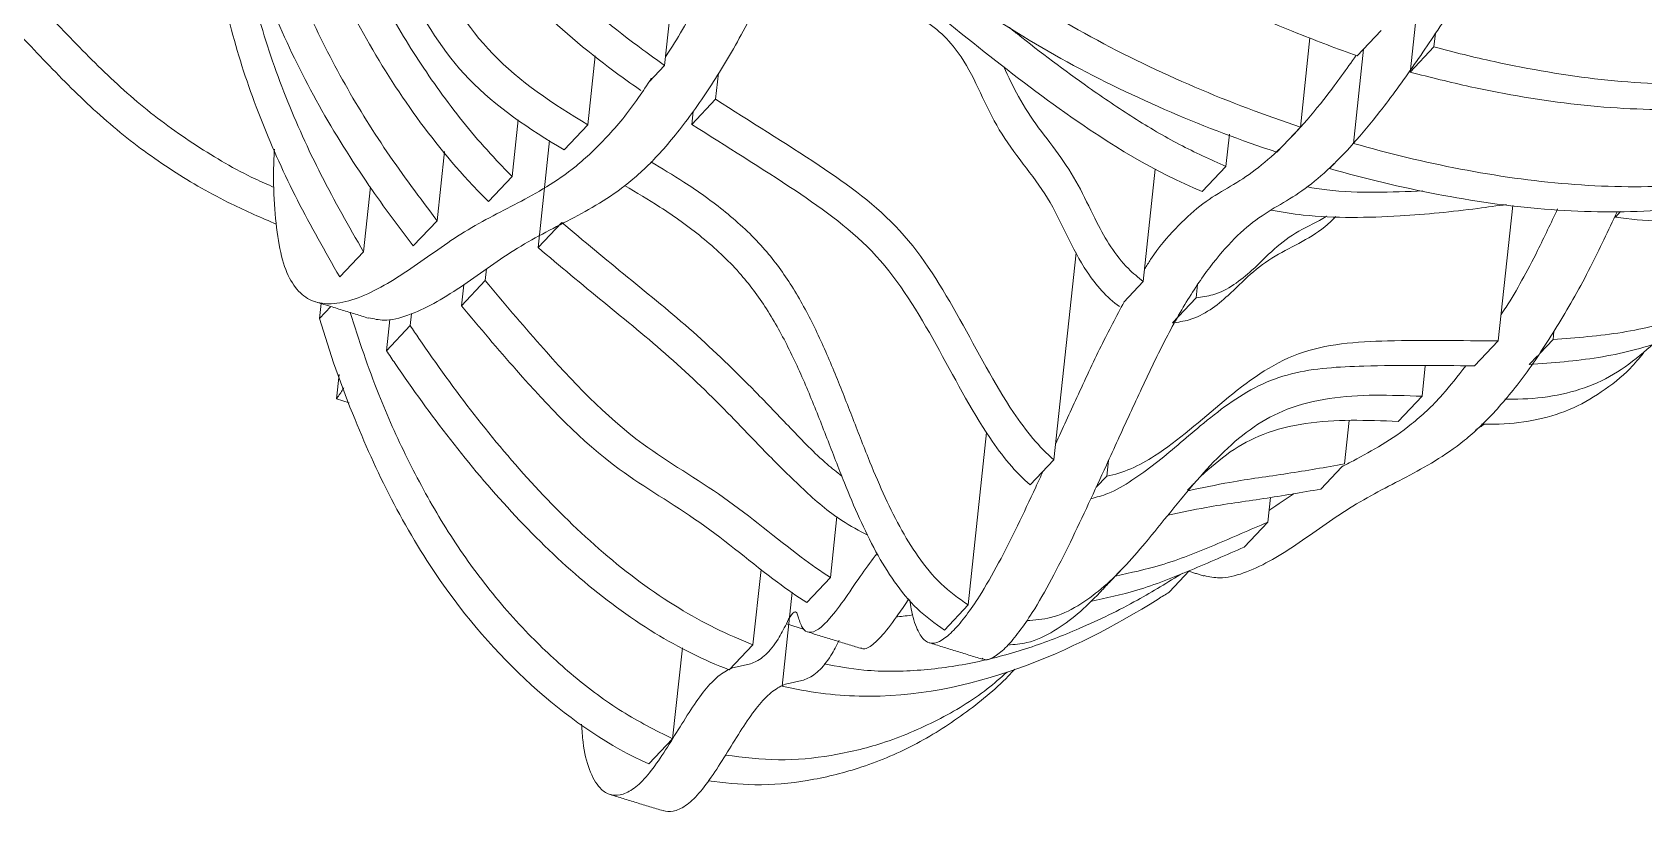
# Model space of a CAD drawing. Header units: millimetres. Extents: x -176 to 2097, y -1009 to 156.
# Drawn here: x -109.9 to -26.8, y -738.5 to -698.3 of the extents above; entities that cross this region are included whole.
import ezdxf

# ---------------------------------------------------------------- set-up
doc = ezdxf.new("R2010")
doc.units = ezdxf.units.MM

msp = doc.modelspace()

# ---------------------------------------------------------------- linework, layer by layer
at = {"color": 7, "linetype": 'Continuous', "lineweight": 15}
for p, q in [((-76.459, -692.311), (-77.28, -699.987)), ((-38.864, -700.225), (-38.073, -692.83)), ((-44.528, -703.166), (-44.037, -698.578)), ((-41.6, -699.491), (-40.375, -698.198)), ((-37.65, -699.039), (-37.575, -698.332)), ((-80.849, -699.502), (-81.229, -703.054)), ((-41.284, -699.158), (-41.803, -704.007)), ((-37.65, -699.039), (-38.875, -700.332)), ((-78.081, -700.833), (-77.28, -699.987)), ((-74.652, -701.735), (-74.508, -700.389)), ((-38.875, -700.332), (-38.865, -700.24)), ((-74.652, -701.735), (-75.877, -703.028)), ((-84.823, -702.8), (-85.134, -705.712)), ((-82.454, -704.347), (-81.229, -703.054)), ((-75.877, -703.028), (-75.806, -702.368)), ((-83.798, -709.381), (-83.209, -703.869)), ((-48.366, -705.196), (-48.188, -703.538)), ((-45.752, -704.46), (-44.528, -703.166)), ((-88.619, -704.435), (-88.999, -707.992)), ((-52.621, -711.13), (-52.003, -705.345)), ((-49.59, -706.489), (-48.366, -705.196)), ((-42.792, -705.052), (-43.027, -705.301)), ((-43.025, -705.275), (-43.027, -705.301)), ((-92.792, -709.599), (-92.433, -706.246)), ((-86.359, -707.006), (-85.134, -705.712)), ((-33.593, -707.205), (-34.339, -714.179)), ((-90.224, -709.285), (-88.999, -707.992)), ((-28.037, -707.517), (-28.308, -707.803)), ((-28.3, -707.731), (-28.308, -707.803)), ((-82.573, -708.088), (-83.798, -709.381)), ((-94.016, -710.892), (-92.792, -709.599)), ((-56.083, -709.643), (-57.224, -720.309)), ((-86.515, -711.083), (-86.45, -710.476)), ((-86.515, -711.083), (-87.74, -712.377)), ((-87.74, -712.377), (-87.624, -711.293)), ((-53.619, -712.184), (-52.621, -711.13)), ((-49.822, -711.273), (-49.896, -711.971)), ((-49.896, -711.971), (-51.121, -713.264)), ((-94.969, -712.263), (-95.051, -713.03)), ((-94.471, -712.417), (-95.051, -713.03)), ((-90.319, -712.795), (-90.384, -713.4)), ((-91.437, -713.09), (-91.608, -714.694)), ((-90.384, -713.4), (-91.608, -714.694)), ((-31.517, -714.113), (-31.474, -713.709)), ((-35.564, -715.472), (-34.339, -714.179)), ((-31.517, -714.113), (-32.201, -714.835)), ((-38.099, -715.477), (-38.266, -717.044)), ((-32.318, -714.959), (-32.742, -715.406)), ((-94.177, -717.178), (-94.042, -715.916)), ((-93.53, -717.378), (-94.177, -717.178)), ((-39.491, -718.338), (-38.266, -717.044)), ((-42.02, -718.288), (-42.26, -720.531)), ((-60.695, -718.91), (-61.646, -727.797)), ((-58.449, -721.602), (-57.224, -720.309)), ((-54.499, -721.15), (-54.413, -720.347)), ((-54.499, -721.15), (-55.049, -721.731)), ((-43.485, -721.825), (-42.391, -720.669)), ((-46.066, -722.256), (-46.202, -723.527)), ((-68.401, -723.241), (-68.735, -726.373)), ((-47.426, -724.82), (-46.202, -723.527)), ((-72.728, -729.846), (-72.313, -725.97)), ((-51.295, -727.137), (-50.238, -726.022)), ((-70.71, -727.14), (-71.228, -731.98)), ((-69.96, -727.666), (-68.735, -726.373)), ((-62.87, -729.09), (-61.646, -727.797)), ((-70.067, -729.057), (-71.007, -728.767)), ((-76.868, -734.695), (-76.366, -730.01)), ((-73.953, -731.139), (-72.728, -729.846)), ((-71.186, -731.936), (-71.228, -731.98)), ((-78.092, -735.989), (-76.868, -734.695))]:
    msp.add_line(p, q, dxfattribs=at)
for points, knots in [([(-10.99, -585.194), (-10.758, -585.847), (-10.296, -587.152), (-9.825, -589.566), (-9.564, -592.349), (-9.499, -595.446), (-9.596, -598.782), (-9.869, -602.965), (-10.366, -608.027), (-11.128, -613.983), (-12.081, -620.304), (-13.191, -626.949), (-14.461, -633.91), (-15.874, -640.959), (-17.443, -648.096), (-19.004, -654.582), (-20.531, -660.378), (-21.98, -665.451), (-23.557, -670.499), (-25.053, -674.871), (-26.425, -678.539), (-27.63, -681.501), (-28.896, -684.31), (-30.222, -686.917), (-31.726, -689.459), (-33.374, -691.949), (-35.144, -694.621), (-36.906, -697.353), (-38.668, -699.992), (-40.308, -702.257), (-41.808, -704.065), (-43.154, -705.44), (-44.465, -706.516), (-45.714, -707.238), (-46.948, -707.986), (-48.228, -709.167), (-49.518, -710.761), (-50.821, -712.813), (-52.087, -715.288), (-53.31, -717.93), (-54.424, -720.376), (-55.443, -722.587), (-56.378, -724.572), (-57.342, -726.493), (-58.229, -728.046), (-59.008, -729.186), (-59.659, -729.972), (-60.26, -730.473), (-60.694, -730.676), (-60.874, -730.572), (-60.917, -730.546)], [0, 0, 0, 0, 0.022316, 0.044534, 0.066618, 0.088718, 0.110912, 0.133177, 0.168112, 0.202989, 0.237875, 0.276674, 0.315428, 0.354166, 0.392954, 0.431855, 0.459089, 0.486284, 0.513471, 0.54074, 0.557875, 0.574897, 0.591795, 0.608663, 0.625701, 0.647671, 0.669531, 0.691143, 0.712814, 0.734628, 0.751683, 0.768676, 0.78573, 0.802958, 0.820138, 0.836184, 0.852055, 0.867921, 0.88407, 0.900405, 0.916539, 0.928659, 0.940992, 0.95343, 0.965817, 0.974051, 0.982123, 0.989939, 0.99756, 1, 1, 1, 1]), ([(-96.941, -656.307), (-97.253, -660.967), (-97.2, -671.758), (-92.777, -686.173), (-88.003, -698.66), (-83.033, -701.974), (-81.229, -703.054)], [0.514225, 0.514225, 0.514225, 0.514225, 0.6014991, 0.715694, 0.7808922, 0.8151787, 0.8151787, 0.8151787, 0.8151787]), ([(-98.166, -657.601), (-98.478, -662.261), (-98.425, -673.051), (-94.002, -687.466), (-89.228, -699.953), (-84.257, -703.268), (-82.454, -704.347)], [0.514225, 0.514225, 0.514225, 0.514225, 0.6014991, 0.715694, 0.7808922, 0.8151787, 0.8151787, 0.8151787, 0.8151787]), ([(-95.055, -657.778), (-94.327, -662.626), (-94.007, -669.068), (-91.301, -678.832), (-89.376, -687.162), (-84.078, -694.643), (-79.503, -698.41), (-77.654, -699.727), (-77.28, -699.987)], [0.0320683, 0.0320683, 0.0320683, 0.0320683, 0.125, 0.15625, 0.21875, 0.28125, 0.3125, 0.3203522, 0.3203522, 0.3203522, 0.3203522]), ([(-96.279, -659.072), (-95.551, -663.919), (-95.231, -670.361), (-92.525, -680.126), (-90.601, -688.456), (-85.303, -695.936), (-80.728, -699.703), (-78.879, -701.02), (-78.505, -701.28)], [0.0320683, 0.0320683, 0.0320683, 0.0320683, 0.125, 0.15625, 0.21875, 0.28125, 0.3125, 0.3203522, 0.3203522, 0.3203522, 0.3203522]), ([(-98.53, -663.059), (-98.792, -665.349), (-99.188, -670.636), (-99.345, -679.155), (-97.251, -688.615), (-93.443, -697.9), (-89.309, -703.968), (-86.63, -706.734), (-86.359, -707.006)], [0.5383849, 0.5383849, 0.5383849, 0.5383849, 0.5625, 0.59375, 0.625, 0.65625, 0.6875, 0.6909511, 0.6909511, 0.6909511, 0.6909511]), ([(-146.493, -665.214), (-144.244, -666.836), (-139.759, -670.07), (-133.184, -675.126), (-126.773, -680.362), (-120.548, -685.831), (-115.66, -690.49), (-111.995, -694.207), (-109.479, -696.888), (-106.975, -699.556), (-104.333, -702.06), (-101.438, -704.155), (-99.095, -705.533), (-97.719, -706.135), (-97.39, -706.279)], [0, 0, 0, 0, 0.129753, 0.25875, 0.38729, 0.515763, 0.644663, 0.701672, 0.758924, 0.816035, 0.872311, 0.927934, 0.982746, 1, 1, 1, 1]), ([(-147.718, -666.508), (-145.469, -668.129), (-140.984, -671.363), (-134.409, -676.419), (-127.998, -681.655), (-121.773, -687.124), (-116.885, -691.784), (-113.22, -695.501), (-110.704, -698.181), (-108.2, -700.85), (-105.557, -703.351), (-102.665, -705.455), (-99.878, -707.057), (-98.046, -707.843), (-97.263, -708.179)], [0, 0, 0, 0, 0.126754, 0.252768, 0.378337, 0.50384, 0.62976, 0.685451, 0.74138, 0.797171, 0.852146, 0.906483, 0.960028, 1, 1, 1, 1]), ([(-99.284, -668.397), (-99.33, -668.573), (-99.905, -670.782), (-100.742, -674.392), (-100.979, -680.215), (-100.525, -685.452), (-99.435, -691.467), (-97.779, -696.72), (-95.303, -701.815), (-92.859, -705.764), (-91.068, -708.195), (-90.224, -709.285)], [0.5292233, 0.5292233, 0.5292233, 0.5292233, 0.53125, 0.5546875, 0.5703125, 0.59375, 0.609375, 0.6328125, 0.6484375, 0.6640625, 0.6770834, 0.6770834, 0.6770834, 0.6770834]), ([(-97.914, -670.339), (-97.948, -671.486), (-98.022, -673.981), (-97.825, -677.683), (-97.277, -681.417), (-96.466, -684.949), (-95.399, -688.468), (-94.089, -691.956), (-92.509, -695.389), (-90.65, -698.733), (-88.484, -701.937), (-86.58, -704.237), (-85.402, -705.439), (-85.134, -705.712)], [0, 0, 0, 0, 0.095872, 0.208562, 0.303889, 0.399307, 0.494812, 0.590295, 0.685758, 0.781335, 0.876785, 0.97195, 1, 1, 1, 1]), ([(-99.147, -672.102), (-99.26, -672.716), (-99.584, -674.48), (-99.695, -677.535), (-99.565, -681.2), (-99.135, -685.004), (-98.443, -688.919), (-97.363, -692.927), (-95.865, -696.891), (-93.929, -700.748), (-91.643, -704.471), (-89.88, -706.819), (-88.999, -707.992)], [0, 0, 0, 0, 0.053398, 0.15337, 0.253535, 0.353789, 0.461567, 0.569275, 0.676996, 0.784826, 0.89248, 1, 1, 1, 1]), ([(-100.622, -683.582), (-100.7, -684.408), (-100.908, -686.587), (-100.873, -690.22), (-100.448, -694.449), (-99.532, -698.704), (-98.093, -702.886), (-96.253, -706.967), (-94.764, -709.581), (-94.016, -710.892)], [0, 0, 0, 0, 0.093078, 0.24553, 0.398072, 0.55011, 0.701686, 0.8504, 1, 1, 1, 1]), ([(-59.914, -689.206), (-58.393, -690.549), (-53.638, -694.209), (-47.315, -697.375), (-42.625, -699.135), (-41.6, -699.491)], [0.73394378, 0.73394378, 0.73394378, 0.73394378, 0.75, 0.78125, 0.78993075, 0.78993075, 0.78993075, 0.78993075]), ([(-99.353, -691.143), (-99.292, -691.816), (-99.107, -693.893), (-98.292, -697.412), (-96.872, -701.593), (-95.028, -705.674), (-93.539, -708.288), (-92.792, -709.599)], [0, 0, 0, 0, 0.1080925, 0.3333747, 0.5579722, 0.7783301, 1, 1, 1, 1]), ([(-71.041, -693.793), (-71.564, -694.914), (-72.602, -697.139), (-74.244, -700.058), (-75.895, -702.568), (-77.538, -704.606), (-79.127, -706.098), (-80.644, -707.128), (-82.113, -707.926), (-83.57, -708.667), (-84.996, -709.467), (-86.417, -710.448), (-87.806, -711.435), (-89.182, -712.302), (-90.504, -712.907), (-91.638, -713.193), (-92.261, -713.055), (-92.52, -712.997)], [0, 0, 0, 0, 0.0714931, 0.1419987, 0.2119683, 0.2818858, 0.3523261, 0.4224887, 0.4930858, 0.5633517, 0.6333183, 0.6969466, 0.760975, 0.8256981, 0.8906202, 0.9545803, 1, 1, 1, 1]), ([(-74.089, -693.623), (-74.506, -694.508), (-75.439, -696.489), (-76.51, -698.463), (-77.148, -699.419), (-77.233, -699.548)], [0, 0, 0, 0, 0.411476, 0.921154, 1, 1, 1, 1]), ([(-67.654, -693.856), (-67.149, -694.247), (-63.473, -697.099), (-57.565, -702.093), (-51.997, -705.5), (-49.59, -706.489)], [0.74500825, 0.74500825, 0.74500825, 0.74500825, 0.75, 0.78125, 0.80404499, 0.80404499, 0.80404499, 0.80404499]), ([(-62.906, -693.479), (-62.104, -694.124), (-58.029, -697.184), (-51.817, -700.504), (-46.351, -702.564), (-44.528, -703.166)], [0.71083369, 0.71083369, 0.71083369, 0.71083369, 0.71875, 0.75, 0.76552442, 0.76552442, 0.76552442, 0.76552442]), ([(-71.374, -694.781), (-70.658, -695.056), (-69.068, -695.655), (-66.643, -696.668), (-63.822, -697.447), (-61.547, -699.783), (-60.31, -703.46), (-57.301, -706.688), (-56.036, -710.2), (-54.505, -711.952), (-53.846, -712.423)], [0.3465797, 0.3465797, 0.3465797, 0.3465797, 0.359375, 0.375, 0.390625, 0.40625, 0.4296875, 0.453125, 0.4765625, 0.4899411, 0.4899411, 0.4899411, 0.4899411]), ([(-64.131, -694.772), (-63.328, -695.418), (-59.254, -698.477), (-53.041, -701.797), (-47.576, -703.858), (-45.752, -704.46)], [0.71083369, 0.71083369, 0.71083369, 0.71083369, 0.71875, 0.75, 0.76552442, 0.76552442, 0.76552442, 0.76552442]), ([(-59.575, -697.998), (-59.42, -698.122), (-58.069, -699.202), (-55.937, -700.812), (-53.14, -702.703), (-50.787, -704.107), (-49.167, -704.835), (-48.366, -705.196)], [0, 0, 0, 0, 0.044033, 0.3850739, 0.5945199, 0.799316, 1, 1, 1, 1]), ([(-41.652, -699.471), (-42.155, -700.177), (-43.12, -701.532), (-44.533, -703.221), (-45.879, -704.6), (-47.19, -705.674), (-48.439, -706.398), (-49.673, -707.139), (-50.952, -708.348), (-51.919, -709.462), (-52.449, -710.316), (-52.552, -710.481)], [0, 0, 0, 0, 0.132847, 0.254848, 0.376413, 0.498411, 0.621649, 0.744547, 0.859334, 0.972874, 1, 1, 1, 1]), ([(-37.65, -699.039), (-36.618, -699.318), (-31.862, -700.473), (-25.288, -701.289), (-20.079, -700.704), (-18.377, -700.356)], [0.21006925, 0.21006925, 0.21006925, 0.21006925, 0.21875, 0.25, 0.26605622, 0.26605622, 0.26605622, 0.26605622]), ([(-59.807, -700.058), (-59.569, -700.577), (-59.071, -701.664), (-58.037, -703.219), (-56.825, -704.724), (-55.823, -706.369), (-55.107, -707.947), (-54.329, -709.341), (-53.528, -710.397), (-52.886, -710.916), (-52.621, -711.13)], [0, 0, 0, 0, 0.131318, 0.274738, 0.41812, 0.561973, 0.708109, 0.817039, 0.924649, 1, 1, 1, 1]), ([(-38.875, -700.332), (-37.842, -700.611), (-33.087, -701.767), (-26.512, -702.582), (-21.303, -701.998), (-19.601, -701.649)], [0.21006925, 0.21006925, 0.21006925, 0.21006925, 0.21875, 0.25, 0.26605622, 0.26605622, 0.26605622, 0.26605622]), ([(-77.964, -700.655), (-78.182, -700.994), (-78.948, -702.181), (-80.263, -703.748), (-81.851, -705.261), (-83.369, -706.286), (-84.838, -707.085), (-86.295, -707.826), (-87.721, -708.626), (-89.142, -709.607), (-90.531, -710.595), (-91.906, -711.458), (-93.231, -712.074), (-94.398, -712.334), (-95.376, -712.206), (-96.157, -711.702), (-96.768, -710.741), (-97.17, -709.282), (-97.38, -707.425), (-97.448, -705.741), (-97.396, -704.625), (-97.381, -704.301)], [0, 0, 0, 0, 0.025298, 0.08863, 0.152436, 0.215991, 0.279939, 0.343587, 0.406964, 0.464599, 0.522597, 0.581224, 0.640032, 0.697968, 0.745165, 0.791442, 0.837411, 0.884104, 0.931848, 0.980218, 1, 1, 1, 1]), ([(-74.652, -701.735), (-72.872, -702.879), (-69.526, -704.927), (-63.455, -709.294), (-60.846, -716.104), (-57.974, -719.691), (-57.224, -720.309)], [0.3384918, 0.3384918, 0.3384918, 0.3384918, 0.375, 0.40625, 0.46875, 0.4886946, 0.4886946, 0.4886946, 0.4886946]), ([(-75.877, -703.028), (-74.096, -704.172), (-70.751, -706.22), (-64.68, -710.587), (-62.07, -717.398), (-59.198, -720.985), (-58.449, -721.602)], [0.3384918, 0.3384918, 0.3384918, 0.3384918, 0.375, 0.40625, 0.46875, 0.4886946, 0.4886946, 0.4886946, 0.4886946]), ([(-41.803, -704.007), (-39.971, -704.534), (-34.428, -705.871), (-27.926, -706.476), (-23.478, -706.047), (-22.593, -705.922)], [0.23447558, 0.23447558, 0.23447558, 0.23447558, 0.25, 0.28125, 0.28916631, 0.28916631, 0.28916631, 0.28916631]), ([(-31.517, -714.113), (-30.32, -714.024), (-27.931, -713.845), (-24.554, -712.993), (-21.633, -711.633), (-19.179, -709.886), (-17.207, -707.832), (-15.775, -705.802), (-14.997, -704.474), (-14.703, -703.972)], [0, 0, 0, 0, 0.164096, 0.327372, 0.490288, 0.631376, 0.772282, 0.913983, 1, 1, 1, 1]), ([(-77.996, -704.958), (-77.424, -705.298), (-76.097, -706.089), (-74.109, -707.507), (-72.218, -709.257), (-70.739, -711.253), (-69.586, -713.362), (-68.593, -715.602), (-67.694, -717.899), (-66.865, -720.057), (-66.047, -722.014), (-65.216, -723.732), (-64.251, -725.314), (-63.106, -726.751), (-62.127, -727.452), (-61.646, -727.797)], [0, 0, 0, 0, 0.068668, 0.159546, 0.249548, 0.32941, 0.413102, 0.500189, 0.588863, 0.676691, 0.747413, 0.81456, 0.877417, 0.939782, 1, 1, 1, 1]), ([(-43.027, -705.301), (-41.196, -705.827), (-35.653, -707.164), (-29.15, -707.77), (-24.702, -707.341), (-23.818, -707.216)], [0.23447558, 0.23447558, 0.23447558, 0.23447558, 0.25, 0.28125, 0.28916631, 0.28916631, 0.28916631, 0.28916631]), ([(-79.339, -706.178), (-78.728, -706.542), (-77.36, -707.356), (-75.333, -708.8), (-73.442, -710.551), (-71.963, -712.546), (-70.81, -714.656), (-69.818, -716.895), (-68.918, -719.193), (-68.09, -721.35), (-67.272, -723.307), (-66.44, -725.026), (-65.475, -726.608), (-64.33, -728.044), (-63.351, -728.746), (-62.87, -729.09)], [0, 0, 0, 0, 0.073102, 0.163547, 0.253121, 0.332602, 0.415896, 0.502568, 0.59082, 0.67823, 0.748616, 0.815443, 0.878, 0.940069, 1, 1, 1, 1]), ([(-44.203, -706.252), (-43.859, -706.308), (-42.673, -706.501), (-40.668, -706.556), (-39.035, -706.489), (-38.216, -706.456)], [0, 0, 0, 0, 0.169536, 0.5835256, 1, 1, 1, 1]), ([(-46.034, -707.454), (-45.487, -707.546), (-44.098, -707.779), (-41.88, -707.847), (-38.869, -707.754), (-36.214, -707.479), (-34.402, -707.227), (-33.906, -707.159)], [0, 0, 0, 0, 0.130962, 0.332423, 0.538458, 0.873945, 1, 1, 1, 1]), ([(-51.121, -713.264), (-50.829, -713.222), (-50.12, -713.12), (-49.152, -712.61), (-48.135, -711.771), (-47.138, -710.721), (-45.858, -709.781), (-44.419, -709.09), (-43.35, -708.428), (-42.846, -707.92), (-42.71, -707.782)], [0, 0, 0, 0, 0.0817, 0.198377, 0.316486, 0.474936, 0.63091, 0.786373, 0.941878, 1, 1, 1, 1]), ([(-49.896, -711.971), (-49.605, -711.929), (-48.896, -711.827), (-47.927, -711.317), (-46.911, -710.477), (-45.91, -709.432), (-44.647, -708.471), (-43.636, -708.061), (-43.195, -707.763), (-43.188, -707.759)], [0, 0, 0, 0, 0.103572, 0.251486, 0.401214, 0.602083, 0.799813, 0.996897, 1, 1, 1, 1]), ([(-28.221, -707.531), (-28.672, -708.496), (-29.639, -710.565), (-31.207, -713.342), (-32.857, -715.853), (-34.5, -717.891), (-36.089, -719.382), (-37.606, -720.413), (-39.075, -721.21), (-40.532, -721.952), (-41.958, -722.751), (-43.379, -723.733), (-44.768, -724.72), (-46.144, -725.587), (-47.466, -726.192), (-48.6, -726.477), (-49.223, -726.339), (-49.482, -726.282)], [0, 0, 0, 0, 0.062278, 0.133483, 0.204148, 0.274759, 0.345898, 0.416757, 0.488055, 0.559018, 0.629679, 0.693939, 0.758603, 0.823968, 0.889535, 0.95413, 1, 1, 1, 1]), ([(-31.282, -707.389), (-31.623, -708.111), (-32.48, -709.927), (-33.472, -711.748), (-34.11, -712.704), (-34.195, -712.832)], [0, 0, 0, 0, 0.3634218, 0.9147159, 1, 1, 1, 1]), ([(-28.308, -707.803), (-27.554, -707.909), (-26.043, -708.121), (-24.406, -707.789), (-23.508, -707.543), (-23.283, -707.482)], [0, 0, 0, 0, 0.427235, 0.856962, 1, 1, 1, 1]), ([(-82.573, -708.088), (-81.448, -709.03), (-79.198, -710.914), (-75.762, -713.678), (-73.02, -716.356), (-70.789, -718.689), (-69.349, -720.204), (-68.407, -720.951), (-68.154, -721.152)], [0, 0, 0, 0, 0.226236, 0.452206, 0.6795, 0.814882, 0.95015, 1, 1, 1, 1]), ([(-83.798, -709.381), (-82.672, -710.323), (-80.422, -712.207), (-76.988, -714.974), (-74.24, -717.643), (-72.023, -719.997), (-70.17, -721.831), (-68.458, -723.337), (-67.262, -723.967), (-66.809, -724.206)], [0, 0, 0, 0, 0.194741, 0.389253, 0.584904, 0.70144, 0.817876, 0.931195, 1, 1, 1, 1]), ([(-32.742, -715.406), (-31.545, -715.317), (-29.157, -715.138), (-25.775, -714.289), (-22.869, -712.915), (-20.711, -711.449), (-19.708, -710.358), (-19.346, -709.964)], [0, 0, 0, 0, 0.230755, 0.460357, 0.689453, 0.887854, 1, 1, 1, 1]), ([(-86.515, -711.083), (-85.584, -712.207), (-83.001, -715.242), (-79.246, -719.242), (-74.19, -722.096), (-70.994, -724.823), (-69.237, -726.068), (-68.735, -726.373)], [0.68949682, 0.68949682, 0.68949682, 0.68949682, 0.703125, 0.7265625, 0.7421875, 0.7578125, 0.76404714, 0.76404714, 0.76404714, 0.76404714]), ([(-53.604, -712.168), (-54.005, -712.919), (-54.838, -714.478), (-55.997, -717.013), (-56.772, -718.706), (-57.138, -719.506)], [0, 0, 0, 0, 0.329299, 0.683025, 1, 1, 1, 1]), ([(-95.051, -713.03), (-94.544, -714.766), (-92.906, -719.443), (-88.391, -728.416), (-82.088, -734.203), (-78.092, -735.989)], [0.10645658, 0.10645658, 0.10645658, 0.10645658, 0.125, 0.15625, 0.20243978, 0.20243978, 0.20243978, 0.20243978]), ([(-93.482, -712.722), (-93.019, -714.138), (-92.191, -716.671), (-90.575, -720.248), (-88.843, -723.459), (-86.765, -726.516), (-84.456, -729.21), (-82.013, -731.482), (-79.531, -733.35), (-77.747, -734.251), (-76.868, -734.695)], [0, 0, 0, 0, 0.163426, 0.292399, 0.421625, 0.550724, 0.679159, 0.788898, 0.895903, 1, 1, 1, 1]), ([(-87.74, -712.377), (-86.809, -713.501), (-84.226, -716.535), (-80.47, -720.535), (-75.414, -723.389), (-72.218, -726.116), (-70.461, -727.362), (-69.96, -727.666)], [0.68949682, 0.68949682, 0.68949682, 0.68949682, 0.703125, 0.7265625, 0.7421875, 0.7578125, 0.76404714, 0.76404714, 0.76404714, 0.76404714]), ([(-90.384, -713.4), (-90.235, -713.622), (-88.278, -716.51), (-84.2, -721.879), (-78.14, -727.304), (-74.035, -729.34), (-72.728, -729.846)], [0.68491357, 0.68491357, 0.68491357, 0.68491357, 0.6875, 0.71875, 0.75, 0.76420588, 0.76420588, 0.76420588, 0.76420588]), ([(-91.608, -714.694), (-91.46, -714.915), (-89.503, -717.803), (-85.424, -723.172), (-79.365, -728.597), (-75.26, -730.634), (-73.953, -731.139)], [0.68491357, 0.68491357, 0.68491357, 0.68491357, 0.6875, 0.71875, 0.75, 0.76420588, 0.76420588, 0.76420588, 0.76420588]), ([(-54.499, -721.15), (-53.669, -721.02), (-50.239, -719.379), (-46.385, -714.563), (-39.798, -714.103), (-36.242, -714.185), (-34.339, -714.179)], [0.5113054, 0.5113054, 0.5113054, 0.5113054, 0.53125, 0.59375, 0.625, 0.6615082, 0.6615082, 0.6615082, 0.6615082]), ([(-33.995, -717.185), (-33.771, -717.188), (-32.854, -717.201), (-31.297, -717.036), (-29.414, -716.5), (-27.75, -715.563), (-26.802, -714.735), (-26.321, -714.315)], [0, 0, 0, 0, 0.074625, 0.306507, 0.533759, 0.763495, 1, 1, 1, 1]), ([(-55.324, -722.321), (-55.027, -722.241), (-54.257, -722.035), (-53.176, -721.37), (-51.992, -720.517), (-50.844, -719.553), (-49.612, -718.497), (-48.265, -717.426), (-46.732, -716.46), (-45.02, -715.83), (-43.17, -715.555), (-40.019, -715.422), (-37.468, -715.451), (-35.564, -715.472)], [0, 0, 0, 0, 0.0421287, 0.1094487, 0.1799869, 0.25249, 0.3257847, 0.4144965, 0.5007403, 0.5843885, 0.6676486, 0.7517885, 1, 1, 1, 1]), ([(-36.016, -715.473), (-36.417, -715.99), (-37.367, -717.217), (-38.813, -718.53), (-40.331, -719.575), (-41.509, -720.21), (-42.196, -720.568), (-42.393, -720.671)], [0, 0, 0, 0, 0.176213, 0.418317, 0.659468, 0.902111, 1, 1, 1, 1]), ([(-35.206, -718.479), (-34.987, -718.482), (-34.074, -718.494), (-32.522, -718.328), (-30.634, -717.798), (-28.992, -716.839), (-27.71, -715.852), (-27.085, -715.091), (-26.865, -714.824)], [0, 0, 0, 0, 0.064945, 0.2706947, 0.4723371, 0.6761829, 0.8861602, 1, 1, 1, 1]), ([(-58.627, -728.601), (-58.207, -728.57), (-57.248, -728.5), (-55.97, -727.868), (-54.738, -726.967), (-53.604, -725.855), (-52.433, -724.512), (-51.21, -722.987), (-49.892, -721.375), (-48.5, -719.871), (-46.984, -718.585), (-45.186, -717.602), (-43.054, -717.091), (-40.694, -716.947), (-39.08, -717.012), (-38.266, -717.044)], [0, 0, 0, 0, 0.04803, 0.109661, 0.171777, 0.238133, 0.308023, 0.394817, 0.482447, 0.568509, 0.651215, 0.730136, 0.81908, 0.908887, 1, 1, 1, 1]), ([(-49.668, -721.168), (-49.176, -720.729), (-48.213, -719.87), (-46.408, -718.897), (-44.279, -718.384), (-41.919, -718.241), (-40.304, -718.305), (-39.491, -718.338)], [0, 0, 0, 0, 0.190917, 0.373991, 0.580315, 0.788644, 1, 1, 1, 1]), ([(-57.778, -720.894), (-57.907, -721.173), (-58.345, -722.125), (-59.103, -723.73), (-60.067, -725.652), (-60.954, -727.205), (-61.733, -728.346), (-62.383, -729.126), (-62.99, -729.648), (-63.528, -729.836), (-63.956, -729.614), (-64.317, -729.009), (-64.545, -728.282), (-64.632, -727.687), (-64.656, -727.525)], [0, 0, 0, 0, 0.048724, 0.16602, 0.284332, 0.402151, 0.480465, 0.557244, 0.63158, 0.704073, 0.777365, 0.853845, 0.96036, 1, 1, 1, 1]), ([(-50.31, -721.91), (-49.596, -721.758), (-47.918, -721.402), (-45.197, -721.043), (-43.24, -720.702), (-42.26, -720.531)], [0, 0, 0, 0, 0.269844, 0.634664, 1, 1, 1, 1]), ([(-51.353, -723.167), (-50.7, -723.028), (-49.082, -722.685), (-46.421, -722.337), (-44.464, -721.995), (-43.485, -721.825)], [0, 0, 0, 0, 0.252835, 0.626153, 1, 1, 1, 1]), ([(-44.852, -722.053), (-45.268, -722.329), (-45.695, -722.613), (-46.125, -722.911), (-46.137, -722.919)], [0, 0, 0, 0, 0.97315, 1, 1, 1, 1]), ([(-54.062, -726.308), (-53.277, -726.138), (-51.5, -725.754), (-48.932, -724.709), (-47.116, -723.923), (-46.202, -723.527)], [0, 0, 0, 0, 0.281852, 0.638292, 1, 1, 1, 1]), ([(-66.339, -725.136), (-66.595, -725.479), (-67.132, -726.199), (-67.947, -727.435), (-68.707, -728.457), (-69.363, -729.101), (-69.841, -729.269), (-70.193, -729.038), (-70.32, -728.657), (-70.388, -728.453)], [0, 0, 0, 0, 0.164797, 0.3465, 0.525693, 0.653619, 0.779634, 0.882038, 1, 1, 1, 1]), ([(-55.345, -727.615), (-54.54, -727.441), (-52.743, -727.053), (-50.157, -726.002), (-48.341, -725.216), (-47.426, -724.82)], [0, 0, 0, 0, 0.286897, 0.640833, 1, 1, 1, 1]), ([(-69.06, -730.833), (-68.378, -730.957), (-66.694, -731.262), (-64.059, -731.207), (-61.218, -730.796), (-58.5, -730.044), (-55.719, -728.972), (-53.071, -727.677), (-51.359, -726.626), (-50.589, -726.152)], [0, 0, 0, 0, 0.097774, 0.241243, 0.385908, 0.531596, 0.677133, 0.854558, 1, 1, 1, 1]), ([(-71.228, -731.98), (-69.899, -732.288), (-65.635, -732.835), (-58.839, -731.378), (-53.91, -728.79), (-51.48, -727.256), (-51.295, -727.137)], [0.23579412, 0.23579412, 0.23579412, 0.23579412, 0.25, 0.28125, 0.3125, 0.31508643, 0.31508643, 0.31508643, 0.31508643]), ([(-64.693, -727.481), (-64.871, -727.743), (-65.326, -728.413), (-65.986, -729.307), (-66.631, -729.92), (-67.02, -730.123), (-67.161, -730.02), (-67.178, -730.007)], [0, 0, 0, 0, 0.2027321, 0.5195891, 0.7457934, 0.9686178, 1, 1, 1, 1]), ([(-59.6, -729.862), (-59.266, -729.836), (-58.395, -729.767), (-57.197, -729.157), (-55.96, -728.266), (-55.239, -727.535), (-54.868, -727.159)], [0, 0, 0, 0, 0.167643, 0.437861, 0.710207, 1, 1, 1, 1]), ([(-71.007, -728.767), (-71.149, -729.042), (-71.497, -729.722), (-72.098, -730.434), (-72.724, -730.82), (-73.315, -730.928), (-73.919, -731.05), (-74.586, -731.486), (-75.296, -732.256), (-76.026, -733.331), (-76.762, -734.53), (-77.501, -735.71), (-78.239, -736.72), (-78.943, -737.355), (-79.583, -737.638), (-80.145, -737.597), (-80.701, -737.211), (-81.178, -736.344), (-81.477, -735.175), (-81.535, -734.259), (-81.556, -733.944)], [0, 0, 0, 0, 0.032576, 0.080439, 0.131616, 0.186932, 0.242954, 0.296718, 0.349616, 0.403805, 0.45951, 0.515209, 0.569735, 0.623921, 0.678566, 0.733551, 0.789055, 0.873091, 0.956312, 1, 1, 1, 1]), ([(-65.339, -728.405), (-65.321, -728.404), (-65.032, -728.389), (-64.752, -728.344), (-64.489, -728.301)], [0, 0, 0, 0, 0.061704, 1, 1, 1, 1]), ([(-68.283, -729.608), (-68.424, -729.883), (-68.772, -730.563), (-69.373, -731.275), (-70, -731.661), (-70.591, -731.769), (-71.194, -731.891), (-71.861, -732.327), (-72.571, -733.097), (-73.301, -734.173), (-74.037, -735.371), (-74.776, -736.551), (-75.515, -737.562), (-76.217, -738.192), (-76.846, -738.487), (-77.193, -738.424), (-77.359, -738.393)], [0, 0, 0, 0, 0.044673, 0.11031, 0.180492, 0.256349, 0.333175, 0.406905, 0.479445, 0.553758, 0.630149, 0.706531, 0.781305, 0.855614, 0.930552, 1, 1, 1, 1]), ([(-75.028, -736.859), (-74.227, -736.953), (-72.485, -737.158), (-69.886, -736.895), (-67.129, -736.229), (-64.405, -735.092), (-61.845, -733.455), (-60.148, -732.081), (-59.357, -731.225), (-59.248, -731.106)], [0, 0, 0, 0, 0.1273868, 0.2769471, 0.4303284, 0.60984, 0.7902804, 0.9708982, 1, 1, 1, 1]), ([(-74.143, -735.536), (-73.227, -735.646), (-71.371, -735.869), (-68.662, -735.603), (-65.901, -734.939), (-63.194, -733.784), (-61.06, -732.506), (-59.972, -731.549), (-59.638, -731.255)], [0, 0, 0, 0, 0.163794, 0.332163, 0.504834, 0.706922, 0.910055, 1, 1, 1, 1])]:
    msp.add_open_spline(points, degree=3, knots=knots, dxfattribs=at)
for points, degree in [([(-95.252, -712.176), (-92.527, -713.017)], 1), ([(-93.799, -716.609), (-94.177, -717.178)], 1), ([(-35.528, -718.785), (-35.044, -718.479)], 1), ([(-50.338, -721.875), (-49.989, -721.506)], 1), ([(-54.868, -727.159), (-53.643, -725.866)], 1), ([(-50.274, -726.06), (-49.489, -726.302)], 1), ([(-70.388, -728.453), (-70.474, -727.964), (-70.68, -728.069), (-71.007, -728.767)], 3), ([(-69.908, -729.188), (-67.183, -730.029)], 1), ([(-63.653, -729.744), (-60.928, -730.585)], 1), ([(-80.087, -737.563), (-77.362, -738.404)], 1)]:
    msp.add_open_spline(points, degree=degree, dxfattribs=at)

doc.saveas('drawing.dxf')
